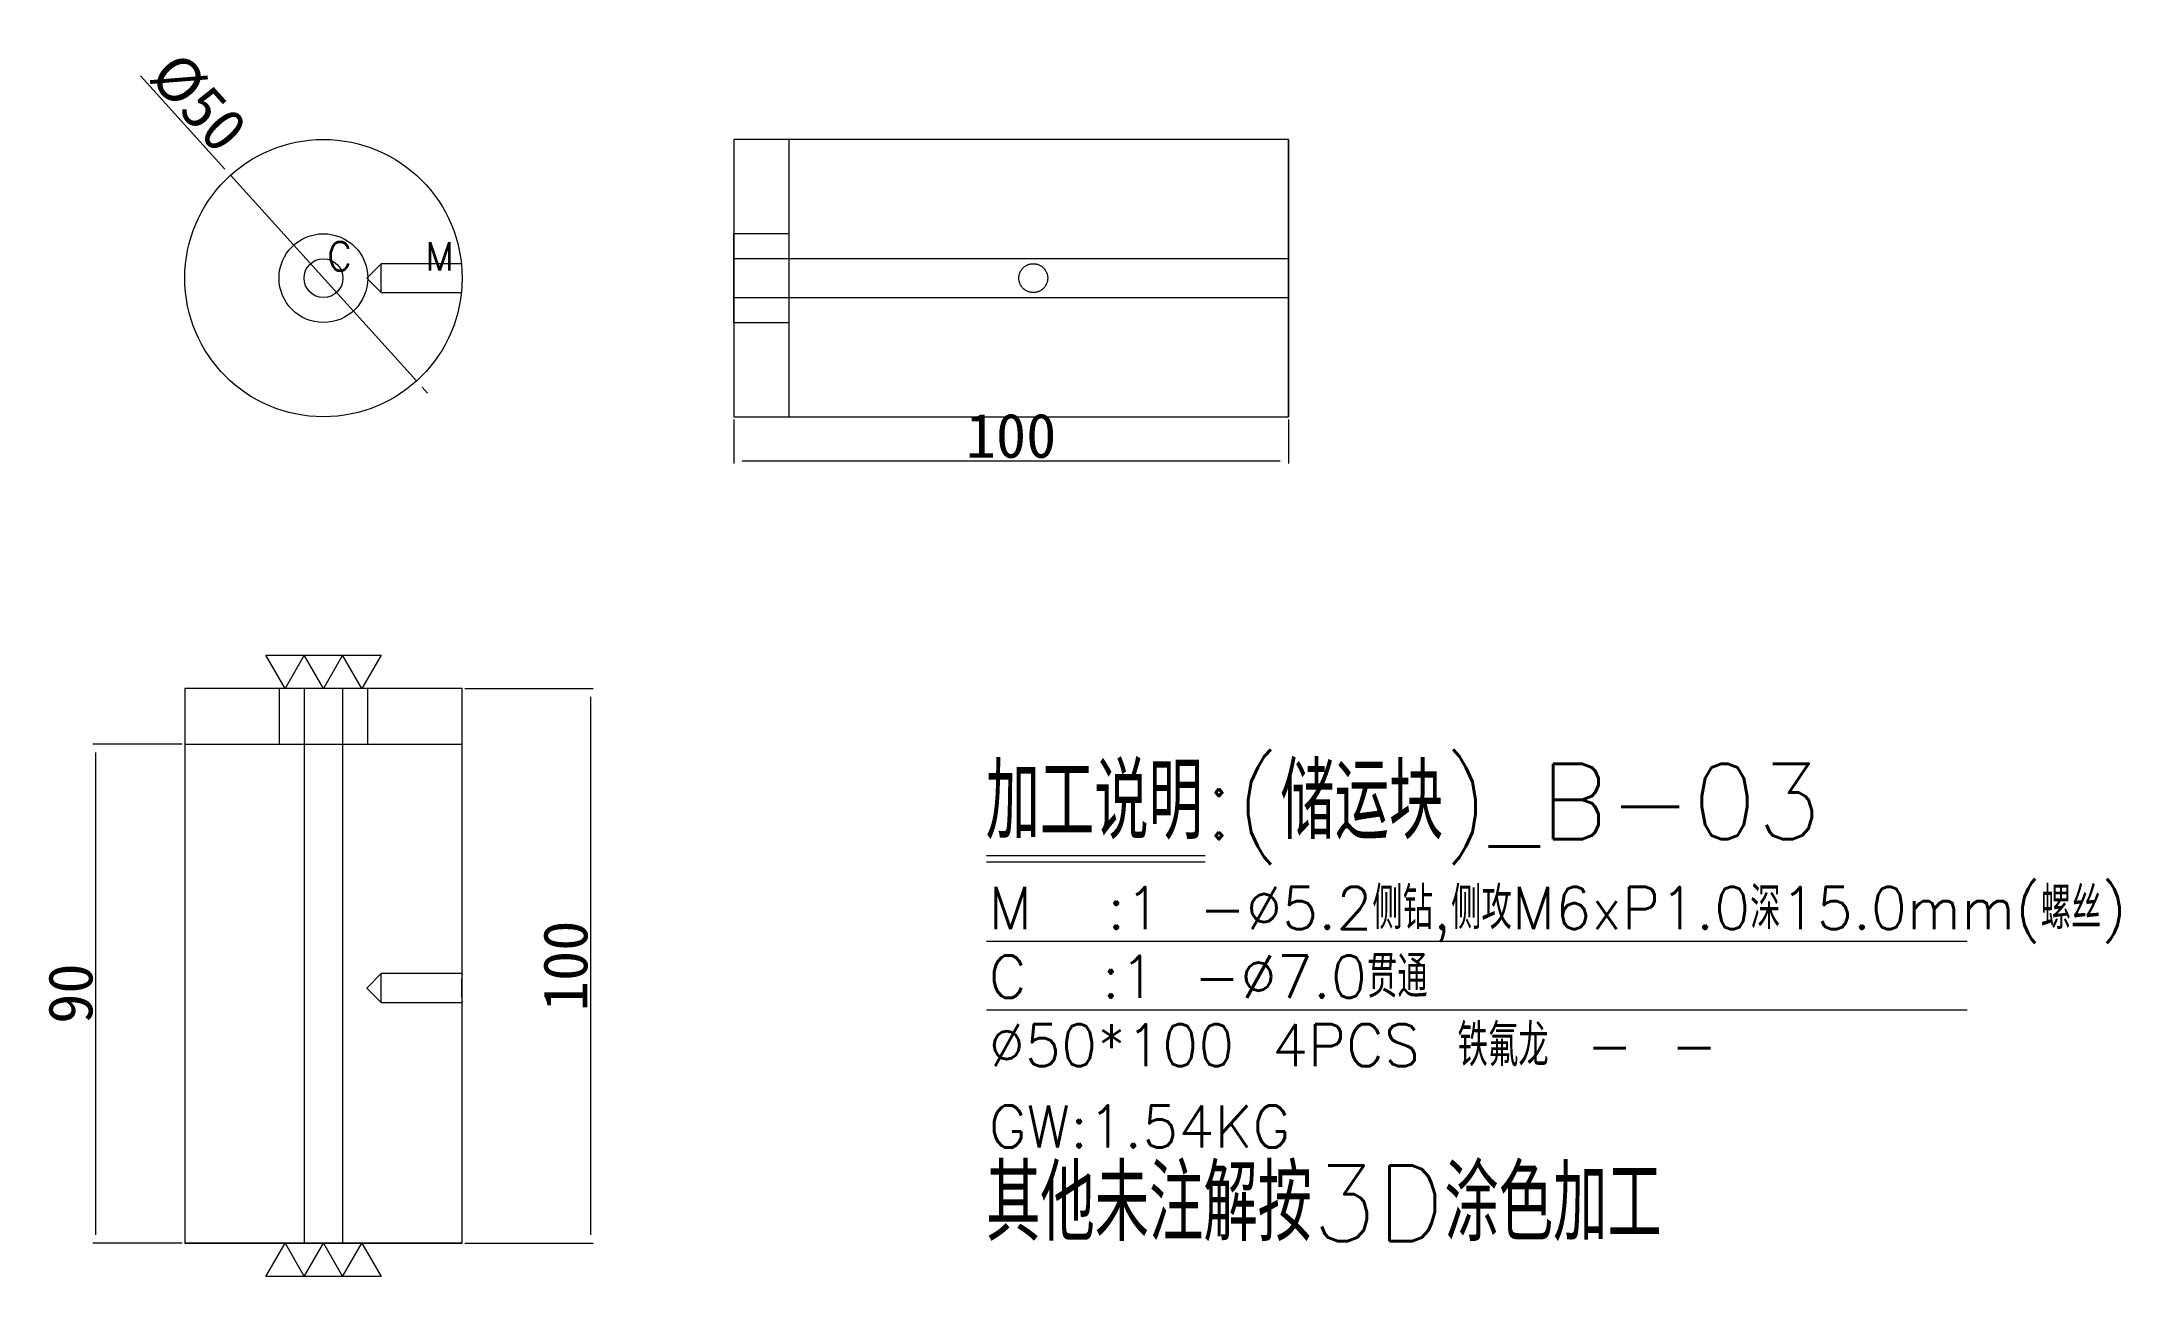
# Model space of a CAD drawing. Header units: millimetres. Extents: x -2110 to -1736, y 70757 to 70979.
import ezdxf

# ---------------------------------------------------------------- set-up
doc = ezdxf.new("R2010")
doc.units = ezdxf.units.MM
doc.linetypes.add('DASHED', pattern=[0])
for name, color, linetype in [('dim', 4, 'Continuous'), ('UB', 7, 'Continuous'), ('UB_W', 1, 'Continuous')]:
    doc.layers.add(name, color=color, linetype=linetype)
doc.styles.add('_PUG_ERP', font='txt')
doc.styles.add('chinesef_fs', font='txt.shx', dxfattribs={"bigfont": 'gbcbig.shx'})
doc.dimstyles.new('_PUG_ERP', dxfattribs={"dimtxt": 8, "dimasz": 1.5, "dimexe": 0.5, "dimexo": 0.5, "dimgap": 0.5, "dimtad": 1, "dimtxsty": '_PUG_ERP', "dimblk": 'CLOSEDBLANK', "dimcen": 0, "dimclrd": 4, "dimclre": 4, "dimclrt": 3, "dimazin": 3, "dimtfac": 1, "dimtmove": 0, "dimatfit": 3, "dimldrblk": 'CLOSEDBLANK', "dimlwd": 9, "dimlwe": 9})

# ---------------------------------------------------------------- blocks, each defined once
blk = doc.blocks.new('*D733')
at = {"layer": 'Defpoints', "color": 0}
for p in [(-2034.57, 70862.63), (-2034.57, 70762.63), (-2011.4, 70762.63)]:
    blk.add_point(p, dxfattribs=at)
at = {"layer": 'dim', "color": 4, "lineweight": 9}
for p, q in [((-2034.07, 70862.63), (-2010.9, 70862.63)), ((-2011.4, 70861.13), (-2011.4, 70764.13)), ((-2034.07, 70762.63), (-2010.9, 70762.63))]:
    blk.add_line(p, q, dxfattribs=at)
at = {"layer": 'dim', "color": 3, "lineweight": 13, "insert": (-2015.9, 70812.63), "char_height": 8, "attachment_point": 5, "rotation": 90, "style": '_PUG_ERP'}
blk.add_mtext('100', dxfattribs=at)
blk = doc.blocks.new('_ClosedBlank')
blk = doc.blocks.new('*D734')
at = {"layer": 'Defpoints', "color": 0}
for p in [(-1985.57, 70911.63), (-1885.57, 70911.63), (-1885.57, 70903.68)]:
    blk.add_point(p, dxfattribs=at)
at = {"layer": 'dim', "color": 4, "lineweight": 9}
for p, q in [((-1985.57, 70911.13), (-1985.57, 70903.18)), ((-1885.57, 70911.13), (-1885.57, 70903.18)), ((-1984.07, 70903.68), (-1887.07, 70903.68))]:
    blk.add_line(p, q, dxfattribs=at)
at = {"layer": 'dim', "color": 3, "lineweight": 13, "insert": (-1935.57, 70908.18), "char_height": 8, "attachment_point": 5, "style": '_PUG_ERP'}
blk.add_mtext('100', dxfattribs=at)
blk = doc.blocks.new('*D735')
at = {"layer": 'Defpoints', "color": 0}
for p in [(-2076.34, 70955.17), (-2042.79, 70918.09)]:
    blk.add_point(p, dxfattribs=at)
at = {"layer": 'dim', "color": 4, "lineweight": 9}
for p, q in [((-2092.57, 70973.11), (-2077.34, 70956.28)), ((-2042.79, 70918.09), (-2076.34, 70955.17)), ((-2041.79, 70916.98), (-2040.78, 70915.87))]:
    blk.add_line(p, q, dxfattribs=at)
at = {"layer": 'dim', "color": 3, "lineweight": 13, "insert": (-2082.12, 70968.27), "char_height": 8, "attachment_point": 5, "rotation": 312.1356, "style": '_PUG_ERP'}
blk.add_mtext('%%c50', dxfattribs=at)
blk = doc.blocks.new('*D736')
at = {"layer": 'Defpoints', "color": 0}
for p in [(-2084.57, 70852.63), (-2100.65, 70762.63), (-2084.57, 70762.63)]:
    blk.add_point(p, dxfattribs=at)
at = {"layer": 'dim', "color": 4, "lineweight": 9}
for p, q in [((-2085.07, 70852.63), (-2101.15, 70852.63)), ((-2100.65, 70851.13), (-2100.65, 70764.13)), ((-2085.07, 70762.63), (-2101.15, 70762.63))]:
    blk.add_line(p, q, dxfattribs=at)
at = {"layer": 'dim', "color": 3, "lineweight": 13, "insert": (-2105.15, 70807.63), "char_height": 8, "attachment_point": 5, "rotation": 90, "style": '_PUG_ERP'}
blk.add_mtext('90', dxfattribs=at)

msp = doc.modelspace()

# ---------------------------------------------------------------- linework, layer by layer
at = {"layer": 'dim', "color": 8, "linetype": 'Continuous', "lineweight": 13}
for p, q in [((-1939.999, 70832.505), (-1900.586, 70832.505)), ((-1939.999, 70831.368), (-1900.586, 70831.368)), ((-1939.999, 70817.101), (-1763.15, 70817.101)), ((-1939.999, 70804.729), (-1763.15, 70804.729))]:
    msp.add_line(p, q, dxfattribs=at)
at = {"layer": 'dim', "color": 252, "linetype": 'DASHED', "lineweight": 13, "ltscale": 0.338305}
for points in [[(-1985.566, 70911.632), (-1885.566, 70911.632), (-1885.566, 70961.632), (-1985.566, 70961.632)], [(-2084.566, 70762.632), (-2034.566, 70762.632), (-2034.566, 70862.632), (-2084.566, 70862.632)]]:
    msp.add_lwpolyline(points, close=True, dxfattribs=at)
at = {"layer": 'dim', "lineweight": 13}
for points in [[(-2049.173, 70868.632), (-2052.638, 70862.632), (-2056.102, 70868.632), (-2059.566, 70862.632), (-2063.03, 70868.632), (-2066.494, 70862.632), (-2069.958, 70868.632), (-2049.173, 70868.632)], [(-2069.958, 70756.632), (-2066.494, 70762.632), (-2063.03, 70756.632), (-2059.566, 70762.632), (-2056.102, 70756.632), (-2052.638, 70762.632), (-2049.173, 70756.632), (-2069.958, 70756.632)]]:
    msp.add_lwpolyline(points, close=True, dxfattribs=at)
at = {"layer": 'UB', "color": 5, "linetype": 'DASHED', "lineweight": 13, "ltscale": 0.338305}
for p, q in [((-2049.146, 70939.235), (-2051.749, 70936.632)), ((-2034.702, 70939.235), (-2049.146, 70939.235)), ((-2049.146, 70934.029), (-2049.146, 70939.235)), ((-2051.749, 70936.632), (-2049.146, 70934.029)), ((-2049.146, 70934.029), (-2034.702, 70934.029)), ((-2049.146, 70811.235), (-2051.749, 70808.632)), ((-2034.566, 70811.235), (-2049.146, 70811.235)), ((-2049.146, 70806.029), (-2049.146, 70811.235)), ((-2051.749, 70808.632), (-2049.146, 70806.029)), ((-2049.146, 70806.029), (-2034.566, 70806.029))]:
    msp.add_line(p, q, dxfattribs=at)
at = {"layer": 'UB', "color": 135, "linetype": 'DASHED', "lineweight": 13, "ltscale": 0.338305}
for p, q in [((-1885.566, 70940.132), (-1985.566, 70940.132)), ((-1985.566, 70933.132), (-1885.566, 70933.132)), ((-2063.066, 70862.632), (-2063.066, 70762.632)), ((-2056.066, 70762.632), (-2056.066, 70862.632))]:
    msp.add_line(p, q, dxfattribs=at)
at = {"layer": 'UB', "color": 5, "linetype": 'Continuous', "lineweight": 13}
msp.add_line((-2034.566, 70806.029), (-2034.566, 70806.034), dxfattribs=at)
at = {"layer": 'UB', "color": 42, "linetype": 'Continuous', "lineweight": 13}
msp.add_circle((-2059.566, 70936.632), 3.5, dxfattribs=at)
at = {"layer": 'UB', "color": 5, "linetype": 'Continuous', "lineweight": 13}
for points, knots in [([(-1928.963, 70936.634), (-1928.963, 70936.72), (-1928.967, 70936.806), (-1928.984, 70936.975), (-1929.009, 70937.143), (-1929.051, 70937.308), (-1929.082, 70937.41), (-1929.088, 70937.43), (-1929.102, 70937.471), (-1929.109, 70937.491), (-1929.13, 70937.552), (-1929.146, 70937.592), (-1929.195, 70937.71), (-1929.268, 70937.863), (-1929.355, 70938.009), (-1929.426, 70938.115), (-1929.463, 70938.167), (-1929.502, 70938.218), (-1929.528, 70938.252), (-1929.542, 70938.269), (-1929.61, 70938.351), (-1929.724, 70938.477), (-1929.913, 70938.648), (-1930.05, 70938.749), (-1930.156, 70938.82), (-1930.193, 70938.843), (-1930.266, 70938.887), (-1930.303, 70938.908), (-1930.416, 70938.968), (-1930.57, 70939.041), (-1930.729, 70939.098), (-1930.852, 70939.135), (-1930.893, 70939.146), (-1930.976, 70939.167), (-1931.018, 70939.177), (-1931.144, 70939.202), (-1931.313, 70939.226), (-1931.567, 70939.239), (-1931.737, 70939.23), (-1931.844, 70939.22), (-1931.865, 70939.217), (-1931.908, 70939.212), (-1931.972, 70939.203), (-1932.035, 70939.192), (-1932.16, 70939.167), (-1932.324, 70939.126), (-1932.484, 70939.069), (-1932.603, 70939.02), (-1932.642, 70939.002), (-1932.7, 70938.975), (-1932.719, 70938.965), (-1932.757, 70938.946), (-1932.852, 70938.897), (-1933.016, 70938.798), (-1933.152, 70938.697), (-1933.283, 70938.589), (-1933.347, 70938.532), (-1933.468, 70938.41), (-1933.583, 70938.284), (-1933.734, 70938.08), (-1933.821, 70937.934), (-1933.872, 70937.84), (-1933.881, 70937.821), (-1933.901, 70937.782), (-1933.91, 70937.763), (-1933.938, 70937.705), (-1933.955, 70937.666), (-1934.004, 70937.547), (-1934.061, 70937.387), (-1934.102, 70937.223), (-1934.127, 70937.098), (-1934.138, 70937.035), (-1934.147, 70936.971), (-1934.152, 70936.928), (-1934.154, 70936.907), (-1934.165, 70936.8), (-1934.173, 70936.63), (-1934.16, 70936.376), (-1934.135, 70936.207), (-1934.11, 70936.081), (-1934.101, 70936.039), (-1934.08, 70935.956), (-1934.068, 70935.915), (-1934.031, 70935.792), (-1933.974, 70935.633), (-1933.901, 70935.479), (-1933.841, 70935.367), (-1933.82, 70935.329), (-1933.776, 70935.256), (-1933.753, 70935.22), (-1933.682, 70935.113), (-1933.58, 70934.976), (-1933.409, 70934.788), (-1933.283, 70934.674), (-1933.2, 70934.606), (-1933.184, 70934.592), (-1933.15, 70934.566), (-1933.099, 70934.527), (-1933.046, 70934.49), (-1932.94, 70934.419), (-1932.795, 70934.332), (-1932.641, 70934.26), (-1932.523, 70934.211), (-1932.483, 70934.195), (-1932.423, 70934.174), (-1932.402, 70934.167), (-1932.362, 70934.153), (-1932.26, 70934.121), (-1932.074, 70934.074), (-1931.822, 70934.037), (-1931.652, 70934.029), (-1931.523, 70934.029), (-1931.48, 70934.03), (-1931.394, 70934.034), (-1931.352, 70934.037), (-1931.225, 70934.05), (-1931.057, 70934.075), (-1930.892, 70934.116), (-1930.769, 70934.153), (-1930.729, 70934.166), (-1930.648, 70934.195), (-1930.608, 70934.211), (-1930.49, 70934.26), (-1930.336, 70934.333), (-1930.191, 70934.42), (-1930.085, 70934.491), (-1930.032, 70934.527), (-1929.981, 70934.566), (-1929.947, 70934.593), (-1929.931, 70934.606), (-1929.848, 70934.674), (-1929.722, 70934.789), (-1929.551, 70934.977), (-1929.45, 70935.113), (-1929.378, 70935.22), (-1929.355, 70935.257), (-1929.311, 70935.33), (-1929.29, 70935.367), (-1929.23, 70935.48), (-1929.157, 70935.633), (-1929.1, 70935.793), (-1929.063, 70935.915), (-1929.052, 70935.956), (-1929.031, 70936.039), (-1929.021, 70936.082), (-1928.996, 70936.208), (-1928.971, 70936.377), (-1928.963, 70936.548), (-1928.963, 70936.634)], [0, 0, 0, 0, 0.015625, 0.015625, 0.03125, 0.046875, 0.046875, 0.0507813, 0.0507813, 0.0546875, 0.0546875, 0.0625, 0.0625, 0.078125, 0.09375, 0.09375, 0.1015625, 0.1054688, 0.1054688, 0.109375, 0.109375, 0.125, 0.140625, 0.15625, 0.15625, 0.1640625, 0.1640625, 0.171875, 0.171875, 0.1875, 0.203125, 0.203125, 0.2109375, 0.2109375, 0.21875, 0.21875, 0.234375, 0.25, 0.265625, 0.265625, 0.2695313, 0.2695313, 0.2734375, 0.28125, 0.28125, 0.296875, 0.3125, 0.3125, 0.3203125, 0.3203125, 0.3242188, 0.3242188, 0.328125, 0.34375, 0.359375, 0.359375, 0.375, 0.375, 0.390625, 0.40625, 0.421875, 0.421875, 0.4257813, 0.4257813, 0.4296875, 0.4296875, 0.4375, 0.4375, 0.453125, 0.46875, 0.46875, 0.4765625, 0.4804688, 0.4804688, 0.484375, 0.484375, 0.5, 0.515625, 0.53125, 0.53125, 0.5390625, 0.5390625, 0.546875, 0.546875, 0.5625, 0.578125, 0.578125, 0.5859375, 0.5859375, 0.59375, 0.59375, 0.609375, 0.625, 0.640625, 0.640625, 0.6445313, 0.6445313, 0.6484375, 0.65625, 0.65625, 0.671875, 0.6875, 0.6875, 0.6953125, 0.6953125, 0.6992188, 0.6992188, 0.703125, 0.71875, 0.734375, 0.75, 0.75, 0.7578125, 0.7578125, 0.765625, 0.765625, 0.78125, 0.796875, 0.796875, 0.8046875, 0.8046875, 0.8125, 0.8125, 0.828125, 0.84375, 0.84375, 0.8515625, 0.8554688, 0.8554688, 0.859375, 0.859375, 0.875, 0.890625, 0.90625, 0.90625, 0.9140625, 0.9140625, 0.921875, 0.921875, 0.9375, 0.953125, 0.953125, 0.9609375, 0.9609375, 0.96875, 0.96875, 0.984375, 1, 1, 1, 1]), ([(-2034.566, 70811.235), (-2034.566, 70811.235), (-2034.566, 70811.235), (-2034.567, 70811.226), (-2034.569, 70811.201), (-2034.572, 70811.176), (-2034.573, 70811.167), (-2034.575, 70811.146), (-2034.576, 70811.134), (-2034.58, 70811.097), (-2034.585, 70811.04), (-2034.592, 70810.967), (-2034.598, 70810.907), (-2034.6, 70810.886), (-2034.604, 70810.842), (-2034.606, 70810.819), (-2034.612, 70810.747), (-2034.62, 70810.646), (-2034.634, 70810.475), (-2034.643, 70810.349), (-2034.648, 70810.266), (-2034.649, 70810.249), (-2034.651, 70810.216), (-2034.654, 70810.164), (-2034.658, 70810.112), (-2034.664, 70810.006), (-2034.672, 70809.861), (-2034.679, 70809.707), (-2034.683, 70809.589), (-2034.685, 70809.549), (-2034.687, 70809.488), (-2034.688, 70809.468), (-2034.689, 70809.427), (-2034.692, 70809.325), (-2034.697, 70809.14), (-2034.701, 70808.888), (-2034.702, 70808.717), (-2034.702, 70808.588), (-2034.702, 70808.546), (-2034.701, 70808.46), (-2034.701, 70808.418), (-2034.699, 70808.291), (-2034.697, 70808.123), (-2034.693, 70807.958), (-2034.689, 70807.835), (-2034.688, 70807.795), (-2034.685, 70807.714), (-2034.683, 70807.674), (-2034.679, 70807.555), (-2034.672, 70807.402), (-2034.664, 70807.257), (-2034.658, 70807.15), (-2034.654, 70807.098), (-2034.651, 70807.047), (-2034.649, 70807.013), (-2034.648, 70806.997), (-2034.642, 70806.914), (-2034.634, 70806.788), (-2034.62, 70806.617), (-2034.612, 70806.515), (-2034.606, 70806.444), (-2034.604, 70806.421), (-2034.6, 70806.377), (-2034.598, 70806.356), (-2034.592, 70806.296), (-2034.585, 70806.223), (-2034.58, 70806.166), (-2034.576, 70806.129), (-2034.575, 70806.117), (-2034.573, 70806.096), (-2034.572, 70806.087), (-2034.569, 70806.062), (-2034.567, 70806.037), (-2034.566, 70806.029), (-2034.566, 70806.029)], [0, 0, 0, 0, 0.0000071, 0.0312569, 0.0625067, 0.0625067, 0.0781316, 0.0781316, 0.0937564, 0.0937564, 0.1250062, 0.156256, 0.156256, 0.1718809, 0.1718809, 0.1875058, 0.1875058, 0.2187556, 0.2500053, 0.2812551, 0.2812551, 0.2890676, 0.2890676, 0.29688, 0.3125049, 0.3125049, 0.3437547, 0.3750044, 0.3750044, 0.3906293, 0.3906293, 0.3984418, 0.3984418, 0.4062542, 0.437504, 0.4687538, 0.5000036, 0.5000036, 0.5156284, 0.5156284, 0.5312533, 0.5312533, 0.5625031, 0.5937529, 0.5937529, 0.6093778, 0.6093778, 0.6250027, 0.6250027, 0.6562524, 0.6875022, 0.6875022, 0.7031271, 0.7109396, 0.7109396, 0.718752, 0.718752, 0.7500018, 0.7812516, 0.8125013, 0.8125013, 0.8281262, 0.8281262, 0.8437511, 0.8437511, 0.8750009, 0.9062507, 0.9062507, 0.9218756, 0.9218756, 0.9375004, 0.9375004, 0.9687502, 1, 1, 1, 1])]:
    msp.add_open_spline(points, degree=3, knots=knots, dxfattribs=at)
at = {"layer": 'UB_W', "color": 1, "linetype": 'Continuous', "lineweight": 13}
for p, q in [((-1885.566, 70961.632), (-1975.566, 70961.632)), ((-1975.566, 70911.632), (-1975.566, 70961.632)), ((-1885.566, 70961.632), (-1885.566, 70936.632)), ((-1975.566, 70944.632), (-1985.566, 70944.632)), ((-1985.566, 70936.632), (-1985.566, 70944.632)), ((-1985.566, 70928.632), (-1985.566, 70936.632)), ((-1885.566, 70936.632), (-1885.566, 70911.632)), ((-1985.566, 70928.632), (-1975.566, 70928.632)), ((-1975.566, 70911.632), (-1885.566, 70911.632)), ((-2067.566, 70862.632), (-2067.566, 70852.632)), ((-2051.566, 70862.632), (-2067.566, 70862.632)), ((-2051.566, 70852.632), (-2051.566, 70862.632)), ((-2084.566, 70852.632), (-2084.566, 70762.632)), ((-2084.566, 70852.632), (-2034.566, 70852.632)), ((-2034.566, 70811.235), (-2034.566, 70852.632)), ((-2034.566, 70762.632), (-2034.566, 70806.029)), ((-2034.566, 70762.632), (-2084.566, 70762.632))]:
    msp.add_line(p, q, dxfattribs=at)
for radius in [25, 8]:
    msp.add_circle((-2059.566, 70936.632), radius, dxfattribs=at)

# ---------------------------------------------------------------- texts
at = {"layer": 'dim', "color": 4, "lineweight": 13, "style": 'chinesef_fs'}
for s, height, p in [('C', 5.1, (-2058.955, 70938.036)), ('M', 5.1, (-2041.255, 70938.031)), ('加工说明:(储运块)_B-03', 13.6, (-1940.158, 70835.468)), ('M  :1 -%%c5.2侧钻,侧攻M6xP1.0深15.0mm(螺丝)', 7.6, (-1939.596, 70819.258)), ('C  :1 -%%c7.0贯通', 7.6, (-1939.596, 70806.887)), ('%%c50*100 4PCS 铁氟龙 - - ', 7.6, (-1939.596, 70794.516)), ('GW:1.54KG ', 7.6, (-1939.596, 70779.87))]:
    msp.add_text(s, height=height, dxfattribs=at).set_placement(p)
at = {"layer": 'dim', "color": 21, "lineweight": 13, "style": 'chinesef_fs'}
msp.add_text('其他未注解按3D涂色加工', height=13.6, dxfattribs=at).set_placement((-1940.058, 70763.02))

# ---------------------------------------------------------------- dimensions: what is measured, and where the dimension line sits
at = {"layer": 'dim', "color": 1, "lineweight": 13}
dim = msp.add_diameter_dim_2p(p1=(-2042.794, 70918.093), p2=(-2076.338, 70955.171), dimstyle='_PUG_ERP', dxfattribs=at)
dim.commit()
dim.dimension.update_dxf_attribs({"geometry": '*D735', "text_midpoint": (-2082.122, 70968.271)})
at = {"layer": 'dim', "lineweight": 13}
dim = msp.add_linear_dim(base=(-1885.566, 70903.682), p1=(-1985.566, 70911.632), p2=(-1885.566, 70911.632), dimstyle='_PUG_ERP', dxfattribs=at)
dim.commit()
dim.dimension.update_dxf_attribs({"geometry": '*D734', "text_midpoint": (-1935.566, 70908.182)})
for base, p1, p2, picture, middle in [((-2011.395, 70762.632), (-2034.566, 70862.632), (-2034.566, 70762.632), '*D733', (-2015.895, 70812.632)), ((-2100.65, 70762.632), (-2084.566, 70852.632), (-2084.566, 70762.632), '*D736', (-2105.15, 70807.632))]:
    dim = msp.add_linear_dim(base=base, p1=p1, p2=p2, angle=90, dimstyle='_PUG_ERP', dxfattribs=at)
    dim.commit()
    dim.dimension.update_dxf_attribs({"geometry": picture, "text_midpoint": middle})

doc.saveas('drawing.dxf')
